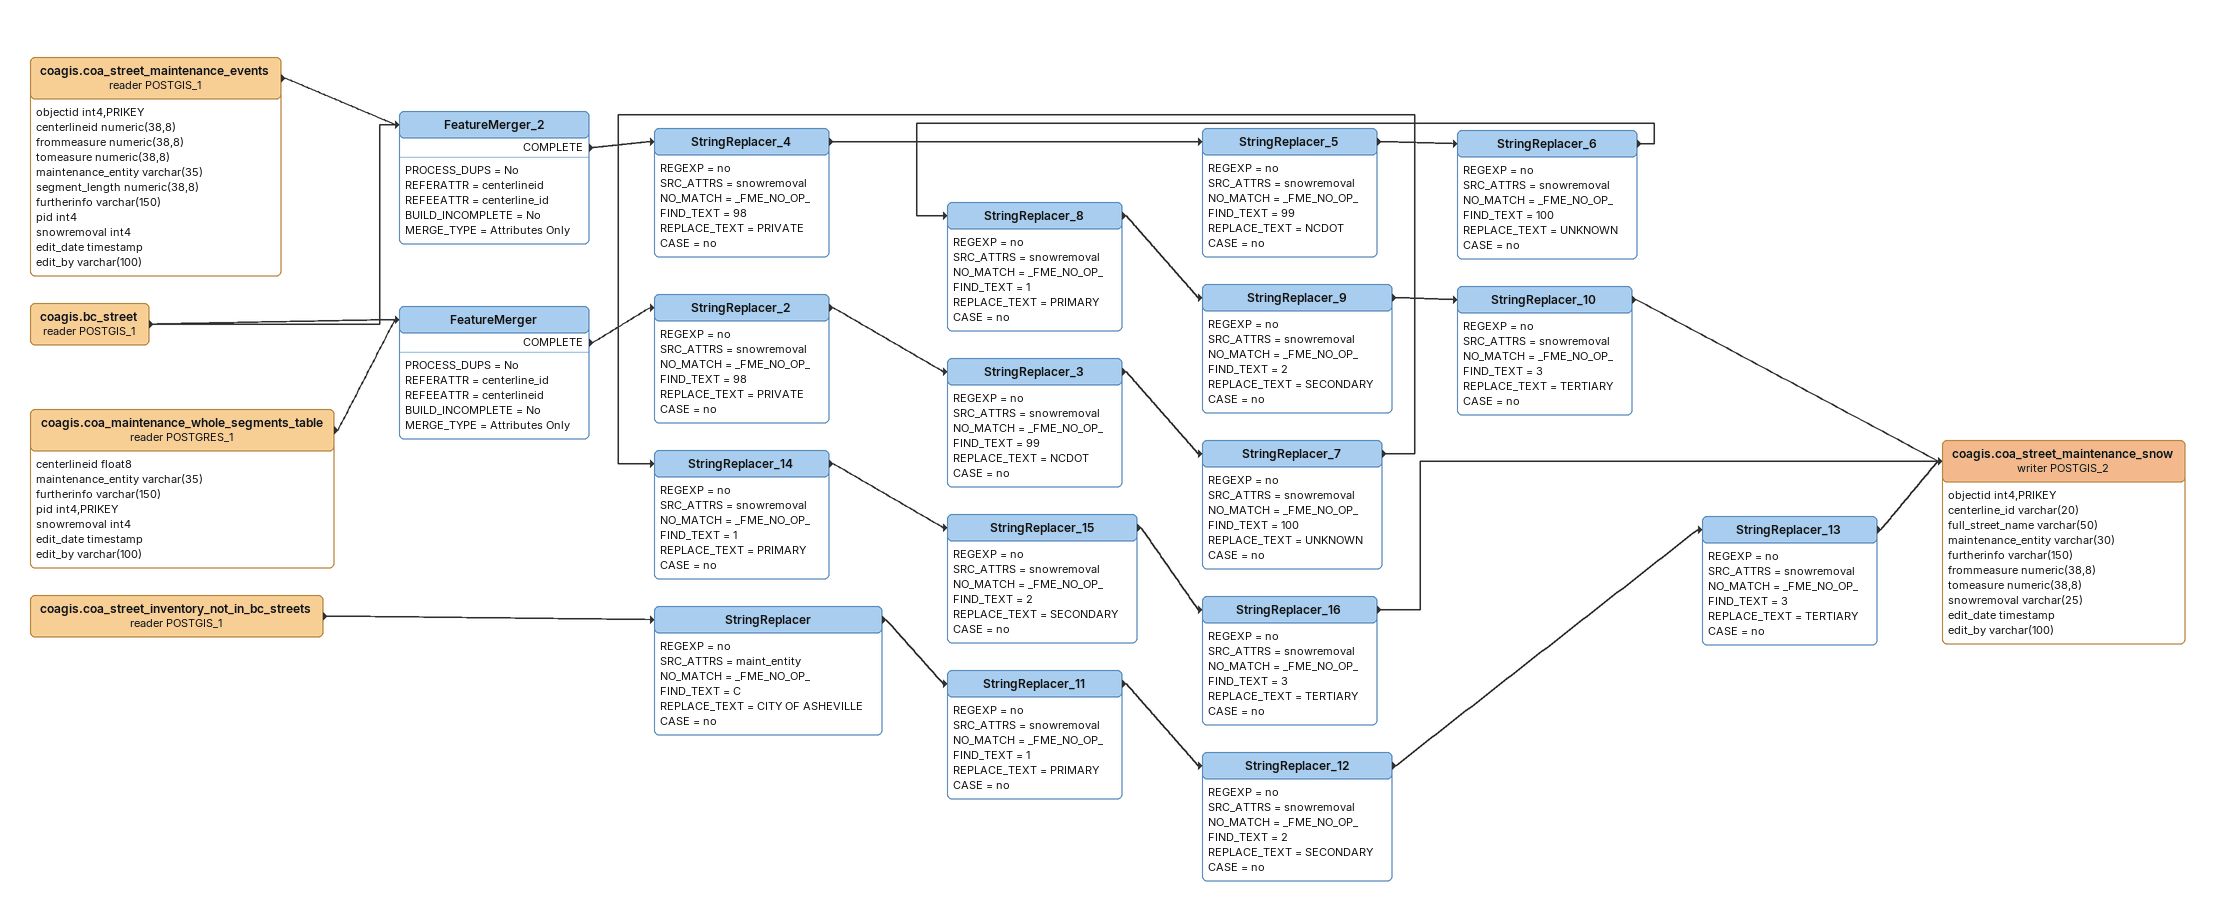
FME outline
coagis.coa_street_maintenance_events (reader POSTGIS_1)
    attributes: objectid int4,PRIKEY, centerlineid numeric(38,8), frommeasure numeric(38,8), tomeasure numeric(38,8), maintenance_entity varchar(35), segment_length numeric(38,8), furtherinfo varchar(150), pid int4, snowremoval int4, edit_date timestamp, edit_by varchar(100)
    -> FeatureMerger_2
coagis.bc_street (reader POSTGIS_1)
    -> FeatureMerger
    -> FeatureMerger_2
FeatureMerger_2
    PROCESS_DUPS = No
    REFERATTR = centerlineid
    REFEEATTR = centerline_id
    BUILD_INCOMPLETE = No
    MERGE_TYPE = Attributes Only
    COMPLETE -> StringReplacer_4
StringReplacer_4
    REGEXP = no
    SRC_ATTRS = snowremoval
    NO_MATCH = _FME_NO_OP_
    FIND_TEXT = 98
    REPLACE_TEXT = PRIVATE
    CASE = no
    -> StringReplacer_5
StringReplacer_5
    REGEXP = no
    SRC_ATTRS = snowremoval
    NO_MATCH = _FME_NO_OP_
    FIND_TEXT = 99
    REPLACE_TEXT = NCDOT
    CASE = no
    -> StringReplacer_6
StringReplacer_6
    REGEXP = no
    SRC_ATTRS = snowremoval
    NO_MATCH = _FME_NO_OP_
    FIND_TEXT = 100
    REPLACE_TEXT = UNKNOWN
    CASE = no
    -> StringReplacer_8
StringReplacer_8
    REGEXP = no
    SRC_ATTRS = snowremoval
    NO_MATCH = _FME_NO_OP_
    FIND_TEXT = 1
    REPLACE_TEXT = PRIMARY
    CASE = no
    -> StringReplacer_9
StringReplacer_9
    REGEXP = no
    SRC_ATTRS = snowremoval
    NO_MATCH = _FME_NO_OP_
    FIND_TEXT = 2
    REPLACE_TEXT = SECONDARY
    CASE = no
    -> StringReplacer_10
StringReplacer_10
    REGEXP = no
    SRC_ATTRS = snowremoval
    NO_MATCH = _FME_NO_OP_
    FIND_TEXT = 3
    REPLACE_TEXT = TERTIARY
    CASE = no
    -> coagis.coa_street_maintenance_snow (writer POSTGIS_2)
coagis.coa_maintenance_whole_segments_table (reader POSTGRES_1)
    attributes: centerlineid float8, maintenance_entity varchar(35), furtherinfo varchar(150), pid int4,PRIKEY, snowremoval int4, edit_date timestamp, edit_by varchar(100)
    -> FeatureMerger
FeatureMerger
    PROCESS_DUPS = No
    REFERATTR = centerline_id
    REFEEATTR = centerlineid
    BUILD_INCOMPLETE = No
    MERGE_TYPE = Attributes Only
    COMPLETE -> StringReplacer_2
StringReplacer_2
    REGEXP = no
    SRC_ATTRS = snowremoval
    NO_MATCH = _FME_NO_OP_
    FIND_TEXT = 98
    REPLACE_TEXT = PRIVATE
    CASE = no
    -> StringReplacer_3
StringReplacer_3
    REGEXP = no
    SRC_ATTRS = snowremoval
    NO_MATCH = _FME_NO_OP_
    FIND_TEXT = 99
    REPLACE_TEXT = NCDOT
    CASE = no
    -> StringReplacer_7
StringReplacer_7
    REGEXP = no
    SRC_ATTRS = snowremoval
    NO_MATCH = _FME_NO_OP_
    FIND_TEXT = 100
    REPLACE_TEXT = UNKNOWN
    CASE = no
    -> StringReplacer_14
StringReplacer_14
    REGEXP = no
    SRC_ATTRS = snowremoval
    NO_MATCH = _FME_NO_OP_
    FIND_TEXT = 1
    REPLACE_TEXT = PRIMARY
    CASE = no
    -> StringReplacer_15
StringReplacer_15
    REGEXP = no
    SRC_ATTRS = snowremoval
    NO_MATCH = _FME_NO_OP_
    FIND_TEXT = 2
    REPLACE_TEXT = SECONDARY
    CASE = no
    -> StringReplacer_16
StringReplacer_16
    REGEXP = no
    SRC_ATTRS = snowremoval
    NO_MATCH = _FME_NO_OP_
    FIND_TEXT = 3
    REPLACE_TEXT = TERTIARY
    CASE = no
    -> coagis.coa_street_maintenance_snow (writer POSTGIS_2)
coagis.coa_street_inventory_not_in_bc_streets (reader POSTGIS_1)
    -> StringReplacer
StringReplacer
    REGEXP = no
    SRC_ATTRS = maint_entity
    NO_MATCH = _FME_NO_OP_
    FIND_TEXT = C
    REPLACE_TEXT = CITY OF ASHEVILLE
    CASE = no
    -> StringReplacer_11
StringReplacer_11
    REGEXP = no
    SRC_ATTRS = snowremoval
    NO_MATCH = _FME_NO_OP_
    FIND_TEXT = 1
    REPLACE_TEXT = PRIMARY
    CASE = no
    -> StringReplacer_12
StringReplacer_12
    REGEXP = no
    SRC_ATTRS = snowremoval
    NO_MATCH = _FME_NO_OP_
    FIND_TEXT = 2
    REPLACE_TEXT = SECONDARY
    CASE = no
    -> StringReplacer_13
StringReplacer_13
    REGEXP = no
    SRC_ATTRS = snowremoval
    NO_MATCH = _FME_NO_OP_
    FIND_TEXT = 3
    REPLACE_TEXT = TERTIARY
    CASE = no
    -> coagis.coa_street_maintenance_snow (writer POSTGIS_2)
coagis.coa_street_maintenance_snow (writer POSTGIS_2)
    attributes: objectid int4,PRIKEY, centerline_id varchar(20), full_street_name varchar(50), maintenance_entity varchar(30), furtherinfo varchar(150), frommeasure numeric(38,8), tomeasure numeric(38,8), snowremoval varchar(25), edit_date timestamp, edit_by varchar(100)
